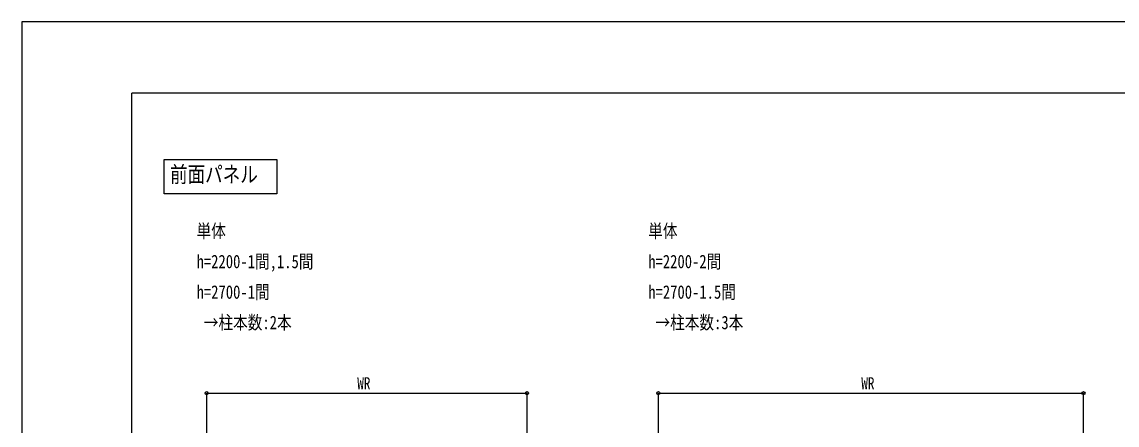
# Model space of a CAD drawing. Units: millimetres, scale not verified. Extents: x -10512 to 10512, y -7425 to 7425.
# Drawn here: x -10512 to -3032, y 4670 to 7425 of the extents above; entities that cross this region are included whole.
import ezdxf
from ezdxf.enums import TextEntityAlignment as Align

# ---------------------------------------------------------------- set-up
doc = ezdxf.new("R2010")
doc.units = ezdxf.units.MM
doc.header["$LTSCALE"] = 40
for name, color, linetype in [('0-2_USER1', 3, 'Continuous'), ('0-5_YKK_A1', 4, 'Continuous'), ('0-6_YKK_D', 6, 'Continuous'), ('0-7_YKK_ZWAK', 7, 'Continuous')]:
    doc.layers.add(name, color=color, linetype=linetype)
doc.styles.add('ＭＳ ゴシック', font='')
doc.styles.get('ＭＳ ゴシック').set_extended_font_data('MS Gothic')

msp = doc.modelspace()

# ---------------------------------------------------------------- linework, layer by layer
at = {"layer": '0-5_YKK_A1'}
msp.add_lwpolyline([(-9540.87, 6484.76), (-8770.97, 6484.76), (-8770.97, 6249.3), (-9540.87, 6249.3)], close=True, dxfattribs=at)
at = {"layer": '0-6_YKK_D'}
for p, q in [((-9249.89, 4559.8), (-9249.89, 4889.3)), ((-9249.89, 4888.3), (-7061.89, 4888.3)), ((-7061.89, 4559.8), (-7061.89, 4889.3)), ((-6165.1, 4559.8), (-6165.1, 4889.3)), ((-6165.1, 4888.3), (-3261.1, 4888.3)), ((-3261.1, 4559.8), (-3261.1, 4889.3))]:
    msp.add_line(p, q, dxfattribs=at)
for centre in [(-9249.89, 4888.3), (-7061.89, 4888.3), (-6165.1, 4888.3), (-3261.1, 4888.3)]:
    msp.add_circle(centre, 10.62, dxfattribs=at)
at = {"layer": '0-7_YKK_ZWAK'}
for p in [(9737.55, 6937.5), (-9762.45, -6312.5)]:
    msp.add_line(p, (-9762.45, 6937.5), dxfattribs=at)
msp.add_lwpolyline([(-10512.5, -7425), (10512.5, -7425), (10512.5, 7425), (-10512.5, 7425)], close=True, dxfattribs=at)

# ---------------------------------------------------------------- texts
at = {"layer": '0-2_USER1', "style": 'ＭＳ ゴシック', "width": 0.8}
for s, height, p in [('前面パネル', 110, (-9501, 6295.47)), ('単体', 91.64, (-9319.5, 5923)), ('単体', 91.64, (-6234.5, 5923)), ('h=2200-1間,1.5間', 91.64, (-9319.5, 5714.67)), ('h=2200-2間', 91.64, (-6234.5, 5714.67)), ('h=2700-1間', 91.64, (-9319.5, 5506.33)), ('h=2700-1.5間', 91.64, (-6234.5, 5506.33)), (' →柱本数:2本', 91.64, (-9319.5, 5298)), (' →柱本数:3本', 91.64, (-6234.5, 5298))]:
    msp.add_text(s, height=height, dxfattribs=at).set_placement(p, align=Align.BOTTOM_LEFT)
at = {"layer": '0-6_YKK_D', "style": 'ＭＳ ゴシック', "width": 0.8}
for p in [(-8221.89, 4890.3), (-4779.1, 4890.3)]:
    msp.add_text('WR', height=82.48, dxfattribs=at).set_placement(p, align=Align.BOTTOM_LEFT)

doc.saveas('drawing.dxf')
